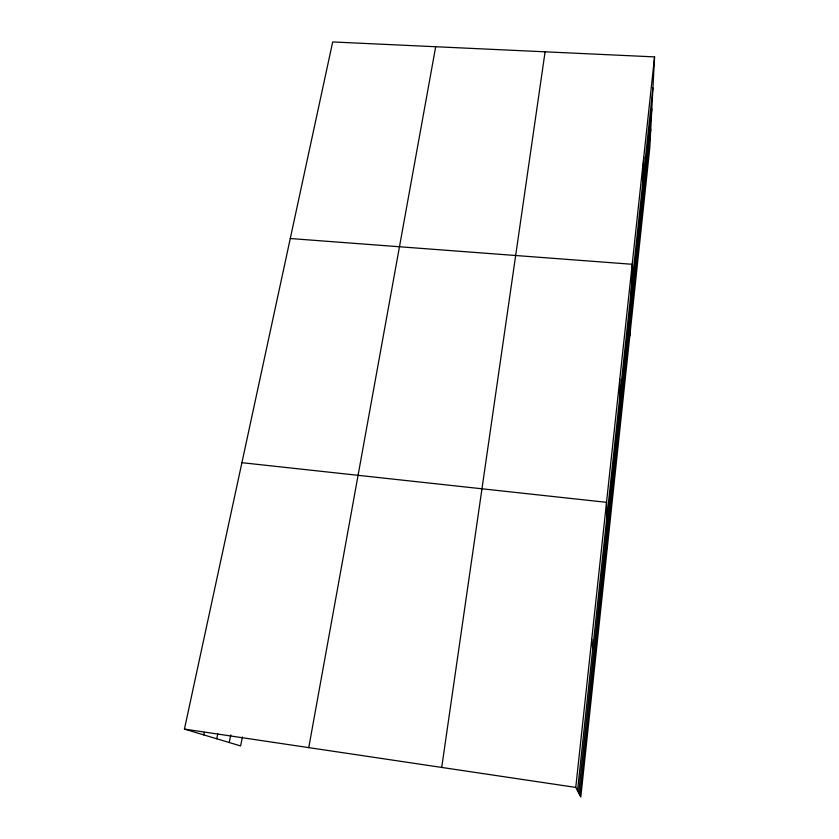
<?xml version="1.0" encoding="UTF-8"?>
<svg xmlns="http://www.w3.org/2000/svg" width="839" height="839" viewBox="0 0 839 839"><rect width="100%" height="100%" fill="white"/><g stroke="black" fill="none" stroke-linecap="round" stroke-linejoin="round"><path stroke-width="1.26" d="M619.497 399.521L619.822 379.06M629.795 335.999L632.197 264.285L290.273 238.528M642.496 185.178L643.754 157.145M654.567 56.895L649.753 148.167L580.808 797.05L575.764 787.412L654.567 56.895L332.684 41.95L184.433 729.091L240.615 745.934L242.398 736.999M579.791 795.11L650.749 129.363M577.515 790.747L652.931 87.959M578.679 792.97L651.819 108.923M441.713 767.433L545.088 51.819M308.752 747.622L435.693 46.732M229.225 742.515L230.777 734.88M216.735 738.771L217.783 733.685M203.804 734.901L204.338 732.353M241.905 462.688L606.524 502.33L607.268 548.014M184.433 729.091L575.764 787.412M591.757 639.224L592.701 649.25"/></g></svg>
